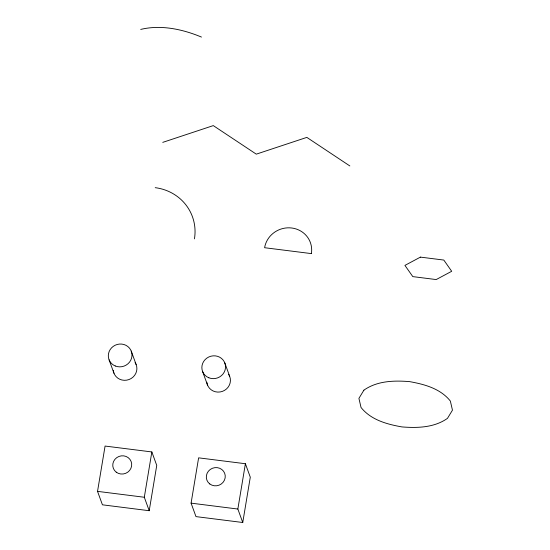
<?xml version="1.0" encoding="UTF-8"?>
<svg xmlns="http://www.w3.org/2000/svg" width="550" height="550" viewBox="0 0 550 550"><rect width="100%" height="100%" fill="white"/><g stroke="black" fill="none" stroke-linecap="round" stroke-linejoin="round"><path stroke-width="0.82" d="M97.536 491.363L105.078 446.057L151.848 451.949L156.743 465.403L149.208 510.716L102.431 504.817L97.536 491.363L144.306 497.255L149.208 510.716M144.306 497.255L151.848 451.949M191.084 503.147L198.619 457.841L245.396 463.732L250.291 477.194L242.756 522.5L195.979 516.608L191.084 503.147L237.854 509.039L242.756 522.5M237.854 509.039L245.396 463.732M162.752 142.368L213.29 125.606L256.293 154.151L306.838 137.39L349.841 165.942M140.711 29.418C160.937 24.523 182.586 29.198 201.472 37.07M224.771 362.842L229.666 376.296M202.634 371.614L207.529 385.076M131.223 351.051L136.118 364.513M109.086 359.831L113.981 373.285M155.21 187.674A47.63 45.423 -20 0 1 194.446 238.872M228.628 374.323A11.908 11.357 -20 0 1 222.447 391.366A11.908 11.357 -20 0 1 206.814 382.195M135.087 362.533A11.908 11.357 -20 0 1 128.906 379.582A11.908 11.357 -20 0 1 113.272 370.404M363.921 390.149L358.916 398.365L361.034 407.481C370.954 419.932 386.911 424.256 401.919 426.917C417.484 428.141 434.218 427.694 447.459 418.371L452.464 410.156L450.347 401.039C440.426 388.589 424.469 384.264 409.461 381.604C393.896 380.38 377.169 380.827 363.921 390.149M420.427 257.118L404.924 265.396L412.809 276.616L436.198 279.565L451.694 271.288L443.809 260.061L420.427 257.118M311.376 253.605L264.605 247.713A23.815 22.715 -20 0 1 291.761 228.002A23.815 22.715 -20 0 1 311.376 253.605M209.804 483.973A9.529 9.082 -20 0 0 225.143 477.888A9.529 9.082 -20 0 0 212.417 468.277A9.529 9.082 -20 0 0 209.804 483.973M116.256 472.182A9.529 9.082 -20 0 0 131.594 466.104A9.529 9.082 -20 0 0 118.869 456.486A9.529 9.082 -20 0 0 116.256 472.182M208.856 377.788A11.908 11.357 -20 0 0 225.479 365.716A11.908 11.357 -20 0 0 206.766 358.174A11.908 11.357 -20 0 0 208.856 377.788M115.308 365.998A11.908 11.357 -20 0 0 131.938 353.932A11.908 11.357 -20 0 0 113.218 346.39A11.908 11.357 -20 0 0 115.308 365.998"/></g></svg>
